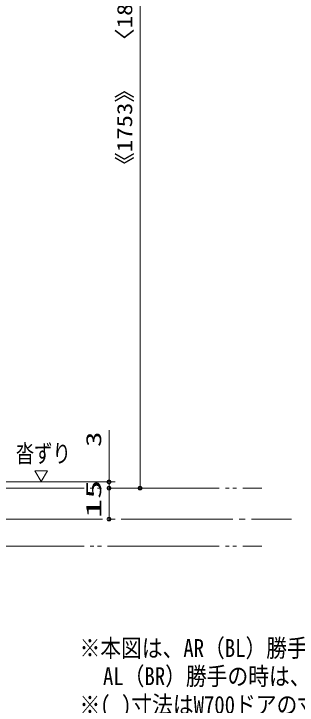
# Model space of a CAD drawing. Units: millimetres on the paper, scale 1:3. Extents: x -305 to 305, y -152 to 152.
# Drawn here: x 13 to 58.7, y -81.5 to 30 of the extents above; entities that cross this region are included whole.
import ezdxf
from ezdxf.enums import TextEntityAlignment as Align

# ---------------------------------------------------------------- set-up
doc = ezdxf.new("R2010")
doc.units = ezdxf.units.MM
doc.linetypes.add('LONG_CHAIN', pattern=[21, 18, -1, 1, -1])
doc.linetypes.add('LONG_DOUBLE_CHAIN', pattern=[21.8, 18, -1, 0.6, -0.6, 0.6, -1])
doc.layers.add('0-0_PV', color=7, linetype='Continuous')
doc.layers.add('0-2_0', color=7, linetype='Continuous', lineweight=9)
doc.layers.add('0-3_HV', color=7, linetype='Continuous', lineweight=9)
doc.styles.add('ＭＳ ゴシック', font='')
doc.styles.get('ＭＳ ゴシック').set_extended_font_data('MS Gothic')

# ---------------------------------------------------------------- blocks, each defined once
blk = doc.blocks.new('_DOTSMALL')
at = {"layer": '0-2_0'}
for p, q in [((0.0746, 0.1), (-0.0746, 0.1)), ((0.1223, -0.0248), (-0.1223, -0.0248))]:
    blk.add_line(p, q, dxfattribs=at)
for points in [[(0.125, 0), (0.124, 0.0157), (0.1211, 0.0311), (0.1162, 0.046), (0.1095, 0.0602), (0.1011, 0.0735), (0.0911, 0.0856), (0.0797, 0.0963), (0.067, 0.1055), (0.0532, 0.1131), (0.0386, 0.1189), (0.0234, 0.1228), (0.0078, 0.1248), (-0.0078, 0.1248), (-0.0234, 0.1228), (-0.0386, 0.1189), (-0.0532, 0.1131), (-0.067, 0.1055), (-0.0797, 0.0963), (-0.0911, 0.0856), (-0.1011, 0.0735), (-0.1095, 0.0602), (-0.1162, 0.046), (-0.1211, 0.0311), (-0.124, 0.0157), (-0.125, 0), (0, 0)], [(-0.125, 0), (-0.124, -0.0157), (-0.1211, -0.0311), (-0.1162, -0.046), (-0.1095, -0.0602), (-0.1011, -0.0735), (-0.0911, -0.0856), (-0.0797, -0.0963), (-0.067, -0.1055), (-0.0532, -0.1131), (-0.0386, -0.1189), (-0.0234, -0.1228), (-0.0078, -0.1248), (0.0078, -0.1248), (0.0234, -0.1228), (0.0386, -0.1189), (0.0532, -0.1131), (0.067, -0.1055), (0.0797, -0.0963), (0.0911, -0.0856), (0.1011, -0.0735), (0.1095, -0.0602), (0.1162, -0.046), (0.1211, -0.0311), (0.124, -0.0157), (0.125, 0), (0, 0)]]:
    blk.add_lwpolyline(points, close=True, dxfattribs=at)
blk = doc.blocks.new('TRI')
at = {"layer": '0-2_0'}
blk.add_lwpolyline([(0.5, 0.866), (0, 0), (1, 0)], close=True, dxfattribs=at)

msp = doc.modelspace()

# ---------------------------------------------------------------- linework, layer by layer
at = {"layer": '0-3_HV'}
for p, q in [((33.373, 100.87), (33.373, -46.464)), ((28.373, -45.464), (28.373, -37.13)), ((10.906, -45.464), (29.373, -45.464)), ((28.373, -45.464), (28.373, -46.464)), ((28.373, -51.464), (28.373, -46.464))]:
    msp.add_line(p, q, dxfattribs=at)
at = {"layer": '0-3_HV', "linetype": 'LONG_DOUBLE_CHAIN'}
for p, q in [((6.339, -46.464), (53.006, -46.464)), ((6.339, -55.797), (53.006, -55.797))]:
    msp.add_line(p, q, dxfattribs=at)
at = {"layer": '0-3_HV', "linetype": 'LONG_CHAIN'}
msp.add_line((-53.661, -51.464), (57.799, -51.464), dxfattribs=at)

# ---------------------------------------------------------------- block references
at = {"layer": '0-3_HV'}
for name, p, xscale, yscale, rotation in [('TRI', (17.435, -45.379), 2.000002, 2.000002, 60), ('_DOTSMALL', (28.373, -45.464), 2.32, 2.32, 270), ('_DOTSMALL', (28.373, -46.464), 2.32, 2.32, 90), ('_DOTSMALL', (28.373, -46.464), 2.32, 2.32, 90), ('_DOTSMALL', (33.373, -46.464), 2.32, 2.32, 270), ('_DOTSMALL', (28.373, -51.464), 2.32, 2.32, 270)]:
    msp.add_blockref(name, p, dxfattribs=dict(at, xscale=xscale, yscale=yscale, rotation=rotation))

# ---------------------------------------------------------------- texts
at = {"layer": '0-0_PV', "style": 'ＭＳ ゴシック', "width": 0.85}
for s, p in [('※本図は、AR（BL）勝手を表します。', (23.62, -74.56)), ('\u3000AL（BR）勝手の時は、本図と対称になります。', (24.055, -79.097)), ('※( )寸法はW700ドアの寸法になります。', (23.62, -83.713))]:
    msp.add_text(s, height=2.886, dxfattribs=at).set_placement(p, align=Align.BOTTOM_LEFT)
at = {"layer": '0-3_HV', "style": 'ＭＳ ゴシック'}
for s, height, width, p in [('《1753》\u3000〈1853〉\u30001953', 2.444, 1.2, (32.843, 3.729)), ('3', 2.441, 1.5, (27.843, -39.824)), ('15', 2.441, 1.85, (27.843, -51.276))]:
    msp.add_text(s, height=height, rotation=90, dxfattribs=dict(at, width=width)).set_placement(p, align=Align.BOTTOM_LEFT)
at = {"layer": '0-3_HV', "style": 'ＭＳ ゴシック', "width": 0.75}
msp.add_text('沓ずり', height=2.889, dxfattribs=at).set_placement((13.352, -43.184), align=Align.BOTTOM_LEFT)

doc.saveas('drawing.dxf')
